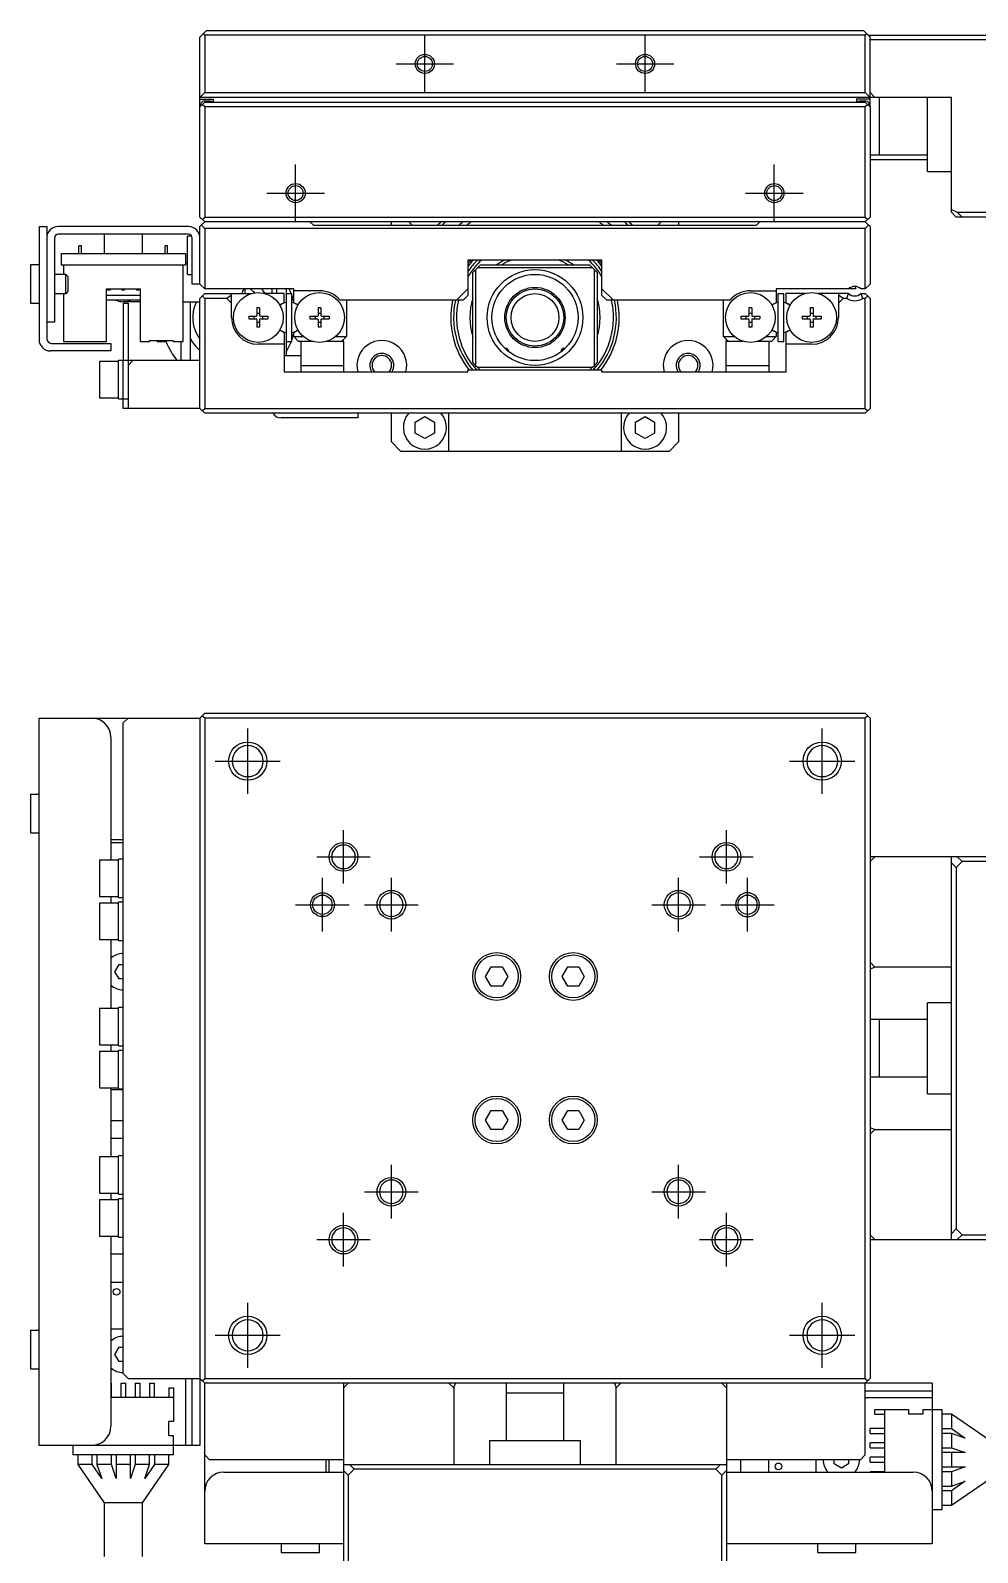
# Model space of a CAD drawing. Extents: x 0 to 718, y -8 to 403.
# Drawn here: x 81.8 to 180.7, y 239.9 to 398.9 of the extents above; entities that cross this region are included whole.
import ezdxf

# ---------------------------------------------------------------- set-up
doc = ezdxf.new("R2010")
doc.units = 0
doc.header["$LTSCALE"] = 0.5
doc.linetypes.add('CENTER', pattern=[50.8, 31.75, -6.35, 6.35, -6.35])
for name, color, linetype in [('MSM_CENTER', 1, 'CENTER'), ('MSM_CONTINUOUS', 7, 'CONTINUOUS'), ('MSM_NARROW', 5, 'CONTINUOUS')]:
    doc.layers.add(name, color=color, linetype=linetype)

msp = doc.modelspace()

# ---------------------------------------------------------------- linework, layer by layer
at = {"layer": 'MSM_CENTER'}
for p, q in [((122.95, 392.43), (122.95, 398.43)), ((145.95, 392.43), (145.95, 398.43)), ((119.95, 395.43), (125.95, 395.43)), ((142.95, 395.43), (148.95, 395.43)), ((109.45, 378.93), (109.45, 384.93)), ((159.45, 378.93), (159.45, 384.93)), ((106.45, 381.93), (112.45, 381.93)), ((156.45, 381.93), (162.45, 381.93)), ((104.45, 319.17), (104.45, 325.97)), ((164.45, 319.17), (164.45, 325.97)), ((101.05, 322.57), (107.85, 322.57)), ((161.05, 322.57), (167.85, 322.57)), ((114.45, 309.77), (114.45, 315.37)), ((154.45, 309.77), (154.45, 315.37)), ((111.65, 312.57), (117.25, 312.57)), ((151.65, 312.57), (157.25, 312.57)), ((112.25, 304.77), (112.25, 310.37)), ((119.45, 304.77), (119.45, 310.37)), ((149.45, 304.77), (149.45, 310.37)), ((156.65, 304.77), (156.65, 310.37)), ((109.45, 307.57), (115.05, 307.57)), ((116.65, 307.57), (122.25, 307.57)), ((146.65, 307.57), (152.25, 307.57)), ((153.85, 307.57), (159.45, 307.57)), ((119.45, 274.77), (119.45, 280.37)), ((149.45, 274.77), (149.45, 280.37)), ((116.65, 277.57), (122.25, 277.57)), ((146.65, 277.57), (152.25, 277.57)), ((114.45, 269.77), (114.45, 275.37)), ((154.45, 269.77), (154.45, 275.37)), ((111.65, 272.57), (117.25, 272.57)), ((151.65, 272.57), (157.25, 272.57)), ((104.45, 259.17), (104.45, 265.97)), ((164.45, 259.17), (164.45, 265.97)), ((101.05, 262.57), (107.85, 262.57)), ((161.05, 262.57), (167.85, 262.57))]:
    msp.add_line(p, q, dxfattribs=at)
at = {"layer": 'MSM_CONTINUOUS'}
for p, q in [((100.15, 398.93), (99.45, 398.23)), ((99.45, 379.43), (99.45, 398.23)), ((99.95, 398.43), (99.8, 398.58)), ((99.95, 398.43), (99.95, 392.43)), ((168.95, 398.43), (99.95, 398.43)), ((100.15, 398.93), (168.75, 398.93)), ((169.45, 398.23), (168.75, 398.93)), ((169.1, 398.58), (168.95, 398.43)), ((168.95, 392.43), (168.95, 398.43)), ((169.25, 398.43), (191.45, 398.43)), ((169.45, 390.93), (169.45, 398.43)), ((191.45, 397.93), (169.45, 397.93)), ((99.45, 391.93), (99.95, 392.43)), ((177.95, 391.93), (99.45, 391.93)), ((99.45, 391.73), (100.85, 391.73)), ((99.95, 391.43), (99.45, 390.93)), ((100.55, 391.53), (99.85, 391.53)), ((99.95, 392.43), (168.95, 392.43)), ((99.95, 391.43), (168.95, 391.43)), ((100.85, 391.73), (100.85, 391.43)), ((168.05, 391.73), (168.05, 391.43)), ((169.45, 391.73), (168.05, 391.73)), ((169.05, 391.53), (168.35, 391.53)), ((168.95, 392.43), (169.45, 391.93)), ((169.45, 390.93), (168.95, 391.43)), ((169.95, 391.93), (169.45, 392.43)), ((170.45, 385.93), (170.45, 391.93)), ((175.45, 384.18), (175.45, 391.93)), ((177.95, 379.93), (177.95, 391.93)), ((99.55, 391.03), (99.55, 391.23)), ((99.95, 390.93), (99.7, 391.18)), ((168.95, 390.93), (99.95, 390.93)), ((99.95, 390.93), (99.95, 379.43)), ((169.2, 391.18), (168.95, 390.93)), ((168.95, 379.43), (168.95, 390.93)), ((169.35, 391.23), (169.35, 391.03)), ((169.45, 390.93), (169.45, 379.43)), ((169.45, 385.93), (175.45, 385.93)), ((169.45, 385.43), (175.45, 385.43)), ((175.45, 384.18), (177.95, 384.18)), ((177.95, 380.23), (178.56, 379.93)), ((99.45, 379.43), (99.95, 378.93)), ((99.95, 378.93), (99.45, 378.43)), ((99.95, 378.23), (99.6, 378.58)), ((99.7, 379.18), (99.95, 379.43)), ((99.95, 379.43), (168.95, 379.43)), ((168.95, 378.93), (99.95, 378.93)), ((110.95, 378.93), (111.3, 378.58)), ((111.3, 378.58), (157.6, 378.58)), ((119.45, 378.58), (119.45, 378.93)), ((149.45, 378.93), (149.45, 378.58)), ((157.6, 378.58), (157.95, 378.93)), ((168.95, 379.43), (169.2, 379.18)), ((168.95, 378.93), (169.45, 379.43)), ((168.95, 378.93), (169.3, 378.58)), ((169.3, 378.58), (168.95, 378.23)), ((169.45, 378.43), (169.3, 378.58)), ((178.45, 379.43), (177.95, 379.93)), ((191.45, 379.43), (178.45, 379.43)), ((178.56, 379.93), (191.45, 379.93)), ((178.56, 379.93), (179.06, 379.43)), ((82.65, 378.43), (82.65, 366.63)), ((82.65, 378.43), (83.45, 378.43)), ((83.45, 378.43), (83.45, 366.73)), ((84.25, 377.23), (84.25, 368.43)), ((98.25, 378.43), (84.65, 378.43)), ((98.25, 377.63), (84.65, 377.63)), ((89.45, 377.63), (89.45, 375.63)), ((93.45, 375.63), (93.45, 377.63)), ((98.15, 373.43), (98.15, 377.43)), ((98.6, 377.43), (98.15, 377.43)), ((98.65, 372.43), (98.65, 377.23)), ((99.45, 372.43), (99.45, 378.43)), ((99.95, 378.23), (99.95, 371.93)), ((168.95, 378.23), (99.95, 378.23)), ((168.95, 371.93), (168.95, 378.23)), ((169.45, 378.43), (169.45, 372.43)), ((84.95, 375.63), (84.95, 374.43)), ((84.95, 375.63), (97.95, 375.63)), ((86.82, 375.63), (86.82, 376.43)), ((87.07, 376.43), (86.82, 376.43)), ((87.07, 375.63), (87.07, 376.43)), ((95.82, 375.63), (95.82, 376.43)), ((96.07, 376.43), (95.82, 376.43)), ((96.07, 375.63), (96.07, 376.43)), ((97.95, 375.63), (97.95, 374.43)), ((81.75, 374.43), (81.75, 370.43)), ((82.65, 374.43), (81.75, 374.43)), ((84.95, 374.43), (97.95, 374.43)), ((85.2, 374.43), (85.2, 373.43)), ((97.7, 366.43), (97.7, 374.43)), ((98.15, 374.58), (97.95, 374.58)), ((141.45, 374.93), (127.45, 374.93)), ((127.45, 374.93), (127.45, 371.23)), ((127.95, 373.63), (128.75, 374.43)), ((128.25, 373.93), (128.25, 363.93)), ((140.45, 374.13), (128.45, 374.13)), ((128.75, 374.43), (140.15, 374.43)), ((140.15, 374.43), (140.95, 373.63)), ((140.65, 363.93), (140.65, 373.93)), ((141.45, 371.23), (141.45, 374.93)), ((85.45, 373.43), (84.25, 373.43)), ((85.45, 371.43), (85.45, 373.43)), ((85.65, 373.23), (85.45, 373.43)), ((85.65, 373.23), (85.65, 371.63)), ((98.15, 373.43), (98.65, 373.43)), ((99.45, 372.43), (98.65, 372.43)), ((99.45, 372.43), (99.95, 371.93)), ((127.95, 364.23), (127.95, 373.63)), ((140.95, 373.63), (140.95, 364.23)), ((168.95, 371.93), (169.45, 372.43)), ((84.25, 371.43), (85.45, 371.43)), ((85.2, 371.43), (85.2, 366.43)), ((85.45, 371.43), (85.65, 371.63)), ((89.7, 371.93), (93.2, 371.93)), ((89.7, 366.43), (89.7, 371.93)), ((93.2, 371.23), (89.7, 371.23)), ((93.2, 370.73), (89.7, 370.73)), ((93.2, 371.93), (93.2, 366.43)), ((99.95, 371.43), (99.45, 370.93)), ((99.45, 359.43), (99.45, 370.93)), ((99.95, 370.93), (99.7, 371.18)), ((109.25, 371.93), (99.95, 371.93)), ((99.95, 371.43), (104.84, 371.43)), ((102.25, 370.93), (99.95, 370.93)), ((99.95, 370.93), (99.95, 359.43)), ((102.75, 371.28), (102.25, 370.93)), ((102.25, 370.93), (102.75, 370.43)), ((102.75, 368.93), (102.75, 371.43)), ((104.17, 371.43), (104.17, 371.93)), ((108.25, 371.43), (106.26, 371.43)), ((106.95, 371.93), (106.95, 371.43)), ((107.45, 371.93), (107.45, 371.43)), ((108.25, 370.48), (108.25, 371.43)), ((108.45, 371.93), (108.45, 364.93)), ((108.45, 371.43), (109.05, 371.43)), ((109.05, 366.43), (109.05, 371.43)), ((109.25, 370.48), (109.25, 371.93)), ((111.95, 371.73), (109.25, 371.73)), ((126.95, 370.73), (114.09, 370.73)), ((114.75, 370.73), (114.75, 366.93)), ((126.24, 370.73), (127.45, 371.93)), ((127.45, 371.23), (126.95, 370.73)), ((141.45, 371.93), (142.66, 370.73)), ((141.95, 370.73), (141.45, 371.23)), ((154.8, 370.73), (141.95, 370.73)), ((154.15, 366.93), (154.15, 370.73)), ((156.95, 371.73), (159.65, 371.73)), ((167.95, 371.93), (159.65, 371.93)), ((159.65, 371.93), (159.65, 370.48)), ((159.85, 366.43), (159.85, 371.43)), ((159.85, 371.43), (160.45, 371.43)), ((160.45, 366.43), (160.45, 371.43)), ((160.65, 371.43), (160.65, 370.48)), ((162.64, 371.43), (160.65, 371.43)), ((167.19, 371.43), (164.06, 371.43)), ((166.15, 371.43), (166.15, 368.93)), ((166.65, 370.93), (166.15, 371.28)), ((166.15, 370.43), (166.65, 370.93)), ((167.02, 370.93), (166.65, 370.93)), ((167.02, 370.93), (167.19, 371.43)), ((167.95, 371.93), (167.95, 372.17)), ((168.95, 371.93), (168.51, 371.93)), ((168.68, 370.93), (168.51, 371.43)), ((168.51, 371.43), (168.95, 371.43)), ((168.95, 370.93), (168.68, 370.93)), ((168.95, 371.43), (169.45, 370.93)), ((169.2, 371.18), (168.95, 370.93)), ((168.95, 359.43), (168.95, 370.93)), ((169.45, 370.93), (169.45, 359.43)), ((81.75, 370.43), (82.65, 370.43)), ((93.2, 370.58), (91.45, 370.58)), ((91.45, 370.43), (91.95, 370.43)), ((91.45, 370.43), (91.45, 364.43)), ((91.95, 370.43), (91.95, 359.43)), ((97.7, 370.58), (99.45, 370.58)), ((98.45, 370.58), (98.45, 364.43)), ((104.55, 369.07), (104.55, 368.78)), ((104.55, 369.07), (105.34, 369.07)), ((105.08, 369.07), (105.08, 368.78)), ((105.69, 369.93), (105.4, 369.93)), ((105.4, 369.93), (105.4, 369.13)), ((105.4, 369.4), (105.69, 369.4)), ((105.69, 369.93), (105.69, 369.13)), ((105.75, 369.07), (106.55, 369.07)), ((106.02, 368.78), (106.02, 369.07)), ((106.55, 369.07), (106.55, 368.78)), ((108.25, 370.48), (107.99, 370.33)), ((109.25, 370.48), (109.47, 370.35)), ((110.95, 369.07), (110.95, 368.78)), ((110.95, 369.07), (111.74, 369.07)), ((111.48, 369.07), (111.48, 368.78)), ((112.09, 369.93), (111.8, 369.93)), ((111.8, 369.93), (111.8, 369.13)), ((111.8, 369.4), (112.09, 369.4)), ((112.09, 369.93), (112.09, 369.13)), ((112.15, 369.07), (112.95, 369.07)), ((112.42, 368.78), (112.42, 369.07)), ((112.95, 369.07), (112.95, 368.78)), ((155.95, 369.07), (155.95, 368.78)), ((155.95, 369.07), (156.74, 369.07)), ((156.48, 369.07), (156.48, 368.78)), ((157.09, 369.93), (156.8, 369.93)), ((156.8, 369.93), (156.8, 369.13)), ((156.8, 369.4), (157.09, 369.4)), ((157.09, 369.93), (157.09, 369.13)), ((157.15, 369.07), (157.95, 369.07)), ((157.42, 368.78), (157.42, 369.07)), ((157.95, 369.07), (157.95, 368.78)), ((159.65, 370.48), (159.43, 370.35)), ((160.65, 370.48), (160.91, 370.33)), ((162.35, 369.07), (162.35, 368.78)), ((162.35, 369.07), (163.14, 369.07)), ((162.88, 369.07), (162.88, 368.78)), ((163.49, 369.93), (163.2, 369.93)), ((163.2, 369.93), (163.2, 369.13)), ((163.2, 369.4), (163.49, 369.4)), ((163.49, 369.93), (163.49, 369.13)), ((163.55, 369.07), (164.35, 369.07)), ((163.82, 368.78), (163.82, 369.07)), ((164.35, 369.07), (164.35, 368.78)), ((84.25, 368.43), (83.45, 368.43)), ((104.55, 368.78), (105.34, 368.78)), ((105.4, 368.72), (105.4, 367.93)), ((105.4, 368.46), (105.69, 368.46)), ((105.69, 367.93), (105.4, 367.93)), ((105.69, 368.72), (105.69, 367.93)), ((105.75, 368.78), (106.55, 368.78)), ((107.99, 367.53), (108.25, 367.38)), ((109.25, 367.38), (109.47, 367.51)), ((110.95, 368.78), (111.74, 368.78)), ((111.8, 368.72), (111.8, 367.93)), ((111.8, 368.46), (112.09, 368.46)), ((112.09, 367.93), (111.8, 367.93)), ((112.09, 368.72), (112.09, 367.93)), ((112.15, 368.78), (112.95, 368.78)), ((155.95, 368.78), (156.74, 368.78)), ((156.8, 368.72), (156.8, 367.93)), ((156.8, 368.46), (157.09, 368.46)), ((157.09, 367.93), (156.8, 367.93)), ((157.09, 368.72), (157.09, 367.93)), ((157.15, 368.78), (157.95, 368.78)), ((159.65, 367.38), (159.43, 367.51)), ((160.91, 367.53), (160.65, 367.38)), ((162.35, 368.78), (163.14, 368.78)), ((163.2, 368.72), (163.2, 367.93)), ((163.2, 368.46), (163.49, 368.46)), ((163.49, 367.93), (163.2, 367.93)), ((163.49, 368.72), (163.49, 367.93)), ((163.55, 368.78), (164.35, 368.78)), ((83.95, 366.23), (90.15, 366.23)), ((85.2, 366.43), (89.7, 366.43)), ((90.15, 366.23), (90.15, 365.43)), ((93.2, 366.43), (94.2, 366.43)), ((94.2, 366.53), (96.7, 366.53)), ((94.2, 366.43), (94.2, 366.53)), ((95, 366.53), (95, 366.43)), ((95, 366.43), (95.9, 366.43)), ((95.37, 366.53), (95.37, 366.43)), ((95.52, 366.53), (95.52, 366.43)), ((95.9, 366.53), (95.9, 366.43)), ((96.7, 366.43), (96.7, 366.53)), ((96.7, 366.43), (97.7, 366.43)), ((97.45, 366.43), (97.45, 364.43)), ((108.25, 366.13), (105.55, 366.13)), ((108.25, 367.38), (108.25, 363.23)), ((108.45, 366.43), (109.05, 366.43)), ((109.25, 366.93), (109.25, 367.38)), ((109.25, 366.93), (110.29, 366.93)), ((109.25, 366.93), (109.75, 366.43)), ((111.24, 366.43), (109.75, 366.43)), ((110, 366.43), (110, 363.23)), ((114.5, 366.43), (112.66, 366.43)), ((113.61, 366.93), (114.75, 366.93)), ((114.25, 366.43), (114.75, 366.93)), ((114.45, 366.43), (114.45, 366.63)), ((114.5, 363.23), (114.5, 366.43)), ((154.15, 366.93), (155.29, 366.93)), ((154.15, 366.93), (154.65, 366.43)), ((156.24, 366.43), (154.4, 366.43)), ((154.4, 366.43), (154.4, 363.23)), ((154.45, 366.43), (154.45, 366.63)), ((159.15, 366.43), (157.66, 366.43)), ((158.61, 366.93), (159.65, 366.93)), ((158.9, 363.23), (158.9, 366.43)), ((159.15, 366.43), (159.65, 366.93)), ((159.65, 367.38), (159.65, 366.93)), ((159.85, 366.43), (160.45, 366.43)), ((160.65, 367.38), (160.65, 363.23)), ((163.35, 366.13), (160.65, 366.13)), ((90.15, 365.43), (83.85, 365.43)), ((88.95, 364.33), (88.95, 360.53)), ((90.95, 364.33), (88.95, 364.33)), ((90.95, 360.43), (90.95, 364.43)), ((99.45, 364.43), (90.95, 364.43)), ((91.45, 360.43), (91.45, 364.43)), ((91.95, 363.93), (92.45, 364.43)), ((110, 364.93), (108.25, 364.93)), ((131.29, 365.73), (131.47, 365.73)), ((131.7, 365.5), (131.47, 365.73)), ((131.7, 365.5), (131.53, 365.5)), ((131.7, 365.37), (131.7, 365.5)), ((131.7, 365.37), (131.7, 365.37)), ((137.42, 365.73), (137.2, 365.5)), ((137.37, 365.5), (137.2, 365.5)), ((137.2, 365.5), (137.2, 365.37)), ((137.2, 365.37), (137.2, 365.37)), ((137.42, 365.73), (137.61, 365.73)), ((127.45, 363.23), (108.25, 363.23)), ((110, 363.93), (114.5, 363.93)), ((127.45, 363.23), (127.45, 363.43)), ((141.45, 363.43), (127.45, 363.43)), ((128.25, 363.93), (127.95, 364.23)), ((128.25, 363.93), (128.45, 363.73)), ((128.45, 363.73), (140.45, 363.73)), ((128.75, 363.43), (128.45, 363.73)), ((140.45, 363.73), (140.15, 363.43)), ((140.45, 363.73), (140.65, 363.93)), ((140.95, 364.23), (140.65, 363.93)), ((141.45, 363.23), (141.45, 363.43)), ((160.65, 363.23), (141.45, 363.23)), ((154.4, 363.93), (158.9, 363.93)), ((88.95, 360.53), (90.95, 360.53)), ((90.95, 360.43), (91.95, 360.43)), ((91.45, 359.43), (91.45, 360.43)), ((99.45, 359.43), (91.45, 359.43)), ((99.45, 359.43), (99.95, 358.93)), ((99.7, 359.18), (99.95, 359.43)), ((99.95, 359.43), (168.95, 359.43)), ((168.95, 358.93), (99.95, 358.93)), ((115.95, 358.43), (107.95, 358.43)), ((115.95, 358.93), (115.95, 358.43)), ((119.45, 355.93), (119.45, 358.93)), ((121.95, 358.01), (122.95, 358.58)), ((121.95, 356.85), (121.95, 358.01)), ((122.95, 358.58), (123.95, 358.01)), ((123.95, 358.01), (123.95, 356.85)), ((125.45, 354.93), (125.45, 358.93)), ((143.45, 358.93), (143.45, 354.93)), ((144.95, 358.01), (145.95, 358.58)), ((144.95, 356.85), (144.95, 358.01)), ((145.95, 358.58), (146.95, 358.01)), ((146.95, 358.01), (146.95, 356.85)), ((149.45, 358.93), (149.45, 355.93)), ((169.45, 359.43), (168.95, 358.93)), ((168.95, 359.43), (169.2, 359.18)), ((122.95, 356.27), (121.95, 356.85)), ((123.95, 356.85), (122.95, 356.27)), ((145.95, 356.27), (144.95, 356.85)), ((146.95, 356.85), (145.95, 356.27)), ((119.45, 355.93), (120.45, 354.93)), ((125.45, 354.93), (120.45, 354.93)), ((143.45, 354.93), (125.45, 354.93)), ((148.45, 354.93), (143.45, 354.93)), ((148.45, 354.93), (149.45, 355.93)), ((82.65, 251.07), (82.65, 327.07)), ((82.65, 327.07), (99.45, 327.07)), ((91.95, 327.07), (91.45, 326.57)), ((91.45, 258.57), (91.45, 326.57)), ((99.45, 327.07), (99.95, 327.57)), ((99.45, 327.07), (99.45, 251.07)), ((99.95, 327.07), (99.7, 327.32)), ((99.95, 327.57), (168.95, 327.57)), ((99.95, 327.07), (99.95, 258.07)), ((168.95, 327.07), (99.95, 327.07)), ((168.95, 327.57), (169.45, 327.07)), ((169.2, 327.32), (168.95, 327.07)), ((168.95, 258.07), (168.95, 327.07)), ((169.45, 327.07), (169.45, 258.07)), ((90.15, 325.07), (90.15, 312.22)), ((81.75, 319.07), (81.75, 315.07)), ((82.65, 319.07), (81.75, 319.07)), ((81.75, 315.07), (82.65, 315.07)), ((90.15, 314.37), (91.45, 314.37)), ((90.15, 314.07), (91.45, 314.07)), ((88.95, 312.22), (88.95, 308.42)), ((90.95, 312.22), (88.95, 312.22)), ((90.95, 308.32), (90.95, 312.32)), ((91.45, 312.32), (90.95, 312.32)), ((169.45, 312.07), (169.95, 312.57)), ((212.95, 312.57), (169.45, 312.57)), ((177.95, 272.57), (177.95, 312.57)), ((178.45, 311.45), (177.95, 311.95)), ((179.06, 312.07), (178.45, 311.45)), ((178.56, 312.57), (179.06, 312.07)), ((191.45, 312.07), (179.06, 312.07)), ((178.45, 311.45), (178.45, 273.68)), ((88.95, 308.42), (90.95, 308.42)), ((88.95, 307.72), (88.95, 303.92)), ((90.95, 307.72), (88.95, 307.72)), ((90.15, 308.42), (90.15, 307.72)), ((90.95, 308.32), (91.45, 308.32)), ((90.95, 303.82), (90.95, 307.82)), ((91.45, 307.82), (90.95, 307.82)), ((88.95, 303.92), (90.95, 303.92)), ((90.15, 303.92), (90.15, 296.72)), ((90.95, 303.82), (91.45, 303.82)), ((90.58, 300.57), (91.02, 301.32)), ((91.02, 301.32), (91.45, 301.32)), ((129.29, 300.07), (129.87, 301.07)), ((129.87, 301.07), (131.03, 301.07)), ((131.03, 301.07), (131.6, 300.07)), ((137.29, 300.07), (137.87, 301.07)), ((137.87, 301.07), (139.03, 301.07)), ((139.03, 301.07), (139.6, 300.07)), ((169.95, 301.05), (169.45, 301.55)), ((169.45, 300.87), (169.95, 301.05)), ((177.95, 301.05), (169.95, 301.05)), ((91.02, 299.82), (90.58, 300.57)), ((91.45, 299.82), (91.02, 299.82)), ((129.87, 299.07), (129.29, 300.07)), ((131.03, 299.07), (129.87, 299.07)), ((131.6, 300.07), (131.03, 299.07)), ((137.87, 299.07), (137.29, 300.07)), ((139.03, 299.07), (137.87, 299.07)), ((139.6, 300.07), (139.03, 299.07)), ((88.95, 296.72), (88.95, 292.92)), ((90.95, 296.72), (88.95, 296.72)), ((90.95, 292.82), (90.95, 296.82)), ((91.45, 296.82), (90.95, 296.82)), ((175.45, 287.82), (175.45, 297.32)), ((177.95, 297.32), (175.45, 297.32)), ((175.45, 295.57), (169.45, 295.57)), ((170.45, 289.57), (170.45, 295.57)), ((88.95, 292.92), (90.95, 292.92)), ((90.15, 292.92), (90.15, 292.22)), ((90.95, 292.82), (91.45, 292.82)), ((88.95, 292.22), (88.95, 288.42)), ((90.95, 292.22), (88.95, 292.22)), ((90.95, 288.32), (90.95, 292.32)), ((91.45, 292.32), (90.95, 292.32)), ((169.45, 289.57), (175.45, 289.57)), ((88.95, 288.42), (90.95, 288.42)), ((90.15, 288.42), (90.15, 281.22)), ((91.45, 288.23), (90.15, 288.23)), ((90.95, 288.32), (91.45, 288.32)), ((175.45, 287.82), (177.95, 287.82)), ((90.15, 285.03), (91.45, 285.03)), ((129.29, 285.07), (129.87, 286.07)), ((129.87, 284.07), (129.29, 285.07)), ((129.87, 286.07), (131.03, 286.07)), ((131.03, 286.07), (131.6, 285.07)), ((131.6, 285.07), (131.03, 284.07)), ((137.29, 285.07), (137.87, 286.07)), ((137.87, 284.07), (137.29, 285.07)), ((137.87, 286.07), (139.03, 286.07)), ((139.03, 286.07), (139.6, 285.07)), ((139.6, 285.07), (139.03, 284.07)), ((91.45, 283.15), (90.15, 283.15)), ((131.03, 284.07), (129.87, 284.07)), ((139.03, 284.07), (137.87, 284.07)), ((169.95, 284.08), (169.45, 284.26)), ((169.45, 283.58), (169.95, 284.08)), ((169.95, 284.08), (177.95, 284.08)), ((88.95, 281.22), (88.95, 277.42)), ((90.95, 281.22), (88.95, 281.22)), ((90.95, 277.32), (90.95, 281.32)), ((91.45, 281.32), (90.95, 281.32)), ((88.95, 277.42), (90.95, 277.42)), ((90.15, 277.42), (90.15, 276.72)), ((90.95, 277.32), (91.45, 277.32)), ((90.95, 272.82), (90.95, 276.82)), ((91.45, 276.82), (90.95, 276.82)), ((88.95, 276.72), (88.95, 272.92)), ((90.95, 276.72), (88.95, 276.72)), ((177.95, 273.18), (178.45, 273.68)), ((178.45, 273.68), (179.06, 273.07)), ((88.95, 272.92), (90.95, 272.92)), ((90.15, 272.92), (90.15, 253.07)), ((90.95, 272.82), (91.45, 272.82)), ((169.95, 272.57), (169.45, 273.07)), ((169.45, 272.57), (206.95, 272.57)), ((179.06, 273.07), (178.56, 272.57)), ((179.06, 273.07), (191.45, 273.07)), ((90.15, 271.07), (91.45, 271.07)), ((90.15, 268.12), (91.45, 268.12)), ((81.75, 263.07), (81.75, 259.07)), ((82.65, 263.07), (81.75, 263.07)), ((91.45, 263.22), (90.15, 263.22)), ((90.58, 260.57), (91.02, 261.32)), ((91.02, 261.32), (91.45, 261.32)), ((91.02, 259.82), (90.58, 260.57)), ((91.45, 259.82), (91.02, 259.82)), ((81.75, 259.07), (82.65, 259.07)), ((91.45, 258.57), (91.95, 258.07)), ((91.95, 258.07), (99.45, 258.07)), ((97.95, 258.07), (97.95, 251.07)), ((98.65, 251.07), (98.65, 258.07)), ((99.95, 257.57), (99.45, 258.07)), ((99.7, 257.82), (99.95, 258.07)), ((99.95, 258.07), (168.95, 258.07)), ((168.95, 258.07), (169.2, 257.82)), ((169.45, 258.07), (168.95, 257.57)), ((90.15, 257.57), (90.2, 257.57)), ((90.2, 256.07), (90.2, 257.57)), ((91.2, 257.57), (91.7, 257.57)), ((91.2, 257.57), (91.2, 256.07)), ((91.7, 256.07), (91.7, 257.57)), ((92.7, 257.57), (93.2, 257.57)), ((92.7, 257.57), (92.7, 256.07)), ((93.2, 256.07), (93.2, 257.57)), ((94.2, 257.57), (94.7, 257.57)), ((94.2, 257.57), (94.2, 256.07)), ((94.7, 256.07), (94.7, 257.57)), ((96.2, 257.07), (96.7, 257.07)), ((96.2, 257.07), (96.2, 256.07)), ((96.7, 257.07), (96.7, 253.57)), ((175.95, 257.57), (99.95, 257.57)), ((99.95, 240.77), (99.95, 257.57)), ((114.45, 257.57), (114.45, 220.07)), ((114.45, 257.07), (114.95, 257.57)), ((125.46, 257.57), (125.96, 257.07)), ((125.96, 257.07), (126.14, 257.57)), ((125.96, 257.07), (125.96, 249.07)), ((131.45, 257.57), (131.45, 251.57)), ((131.45, 256.57), (137.45, 256.57)), ((137.45, 251.57), (137.45, 257.57)), ((142.75, 257.57), (142.93, 257.07)), ((142.93, 257.07), (143.43, 257.57)), ((142.93, 249.07), (142.93, 257.07)), ((153.95, 257.57), (154.45, 257.07)), ((154.45, 257.57), (154.45, 214.07)), ((168.95, 250.07), (168.95, 257.57)), ((168.95, 256.77), (175.95, 256.77)), ((175.95, 257.57), (175.95, 240.77)), ((96.7, 256.07), (90.15, 256.07)), ((168.95, 256.07), (175.95, 256.07)), ((169.95, 254.32), (169.95, 254.82)), ((169.95, 254.82), (173.45, 254.82)), ((170.95, 254.82), (170.95, 248.27)), ((173.45, 254.82), (173.45, 254.32)), ((174.95, 254.82), (174.95, 254.32)), ((174.95, 254.82), (176.95, 254.82)), ((176.95, 254.82), (176.95, 244.32)), ((96.7, 253.57), (96.2, 253.57)), ((96.2, 252.07), (96.2, 253.57)), ((169.95, 254.32), (170.95, 254.32)), ((174.95, 254.32), (173.45, 254.32)), ((177.95, 254.32), (176.95, 254.32)), ((177.95, 254.32), (177.95, 252.82)), ((181.95, 251.57), (177.95, 254.32)), ((96.7, 252.07), (96.2, 252.07)), ((96.7, 250.07), (96.7, 252.07)), ((129.7, 251.57), (139.2, 251.57)), ((129.7, 251.57), (129.7, 249.07)), ((139.2, 249.07), (139.2, 251.57)), ((169.45, 252.32), (169.45, 252.82)), ((170.95, 252.82), (169.45, 252.82)), ((169.45, 252.32), (170.95, 252.32)), ((169.45, 250.82), (169.45, 251.32)), ((170.95, 251.32), (169.45, 251.32)), ((176.95, 252.82), (177.95, 252.82)), ((177.95, 252.32), (176.95, 252.32)), ((177.95, 252.82), (179.4, 251.82)), ((177.95, 252.32), (177.95, 250.82)), ((179.4, 251.82), (177.95, 252.32)), ((99.45, 251.07), (82.65, 251.07)), ((86.2, 250.07), (86.2, 251.07)), ((96.7, 250.07), (86.2, 250.07)), ((86.7, 250.07), (86.7, 249.07)), ((88.2, 249.07), (88.2, 250.07)), ((88.7, 250.07), (88.7, 249.07)), ((90.2, 249.07), (90.2, 250.07)), ((90.7, 250.07), (90.7, 247.61)), ((92.2, 247.61), (92.2, 250.07)), ((92.7, 250.07), (92.7, 249.07)), ((94.2, 249.07), (94.2, 250.07)), ((94.7, 250.07), (94.7, 249.07)), ((96.2, 249.07), (96.2, 250.07)), ((99.95, 250.07), (100.45, 249.57)), ((168.45, 249.57), (168.95, 250.07)), ((169.45, 250.82), (170.95, 250.82)), ((169.45, 249.32), (169.45, 249.82)), ((170.95, 249.82), (169.45, 249.82)), ((176.95, 250.82), (177.95, 250.82)), ((179.4, 250.32), (176.95, 250.32)), ((177.95, 250.82), (179.4, 250.32)), ((177.95, 250.32), (177.95, 248.82)), ((88.2, 249.07), (86.7, 249.07)), ((86.7, 249.07), (89.45, 245.07)), ((89.2, 247.61), (88.2, 249.07)), ((90.2, 249.07), (88.7, 249.07)), ((88.7, 249.07), (89.2, 247.61)), ((90.7, 247.61), (90.2, 249.07)), ((92.2, 249.07), (90.7, 249.07)), ((92.7, 249.07), (92.2, 247.61)), ((94.2, 249.07), (92.7, 249.07)), ((93.45, 245.07), (96.2, 249.07)), ((94.7, 249.07), (93.7, 247.61)), ((93.7, 247.61), (94.2, 249.07)), ((96.2, 249.07), (94.7, 249.07)), ((114.45, 249.57), (100.45, 249.57)), ((101.95, 248.27), (114.45, 248.27)), ((112.65, 248.27), (112.65, 249.57)), ((112.95, 248.27), (112.95, 249.57)), ((114.45, 249.07), (154.45, 249.07)), ((114.95, 247.95), (114.45, 248.45)), ((115.56, 248.57), (114.95, 247.95)), ((115.06, 249.07), (115.56, 248.57)), ((153.34, 248.57), (115.56, 248.57)), ((153.34, 248.57), (153.84, 249.07)), ((153.95, 247.95), (153.34, 248.57)), ((154.45, 248.45), (153.95, 247.95)), ((168.45, 249.57), (154.45, 249.57)), ((154.45, 248.27), (173.95, 248.27)), ((155.95, 248.27), (155.95, 249.57)), ((158.89, 248.27), (158.89, 249.57)), ((163.79, 249.57), (163.79, 248.27)), ((165.7, 249.13), (165.7, 249.57)), ((166.45, 248.7), (165.7, 249.13)), ((167.2, 249.13), (166.45, 248.7)), ((167.2, 249.57), (167.2, 249.13)), ((169.45, 249.32), (170.95, 249.32)), ((169.45, 248.27), (169.45, 248.32)), ((170.95, 248.32), (169.45, 248.32)), ((176.95, 248.82), (179.4, 248.82)), ((177.95, 248.32), (176.95, 248.32)), ((179.4, 248.82), (177.95, 248.32)), ((177.95, 248.32), (177.95, 246.82)), ((114.95, 247.95), (114.95, 235.57)), ((153.95, 235.57), (153.95, 247.95)), ((176.95, 246.82), (177.95, 246.82)), ((177.95, 244.82), (181.95, 247.57)), ((177.95, 246.82), (179.4, 247.32)), ((179.4, 247.32), (177.95, 246.32)), ((93.45, 245.07), (89.45, 245.07)), ((89.45, 245.07), (89.45, 239.47)), ((93.45, 239.47), (93.45, 245.07)), ((177.95, 246.32), (176.95, 246.32)), ((177.95, 246.32), (177.95, 244.82)), ((176.95, 244.32), (175.95, 244.32)), ((176.95, 244.82), (177.95, 244.82)), ((114.45, 240.77), (99.95, 240.77)), ((107.95, 240.77), (107.95, 239.87)), ((111.95, 239.87), (111.95, 240.77)), ((175.95, 240.77), (154.45, 240.77)), ((163.95, 240.77), (163.95, 239.87)), ((167.95, 239.87), (167.95, 240.77)), ((107.95, 239.87), (111.95, 239.87)), ((163.95, 239.87), (167.95, 239.87))]:
    msp.add_line(p, q, dxfattribs=at)
for centre, radius in [((122.95, 395.43), 0.783), ((145.95, 395.43), 0.783), ((109.45, 381.93), 0.783), ((159.45, 381.93), 0.783), ((134.45, 368.93), 5), ((134.45, 368.93), 4.5), ((105.55, 368.93), 2.6), ((111.95, 368.93), 2.6), ((134.45, 368.93), 3.15), ((134.45, 368.93), 3), ((156.95, 368.93), 2.6), ((163.35, 368.93), 2.6), ((112.25, 307.57), 1.01), ((156.65, 307.57), 1.01), ((130.45, 300.07), 2.5), ((130.45, 300.07), 2.25), ((138.45, 300.07), 2.5), ((138.45, 300.07), 2.25), ((130.45, 285.07), 2.5), ((130.45, 285.07), 2.25), ((138.45, 285.07), 2.5), ((138.45, 285.07), 2.25), ((90.75, 267.12), 0.35), ((159.89, 248.87), 0.35)]:
    msp.add_circle(centre, radius, dxfattribs=at)
at = {"layer": 'MSM_CONTINUOUS', "extrusion": (0, 0, -1)}
for centre, radius in [((-104.45, 322.57), 1.62), ((-164.45, 322.57), 1.62), ((-114.45, 312.57), 1.23), ((-154.45, 312.57), 1.23), ((-119.45, 307.57), 1.23), ((-149.45, 307.57), 1.23), ((-119.45, 277.57), 1.23), ((-149.45, 277.57), 1.23), ((-114.45, 272.57), 1.23), ((-154.45, 272.57), 1.23), ((-104.45, 262.57), 1.62), ((-164.45, 262.57), 1.62)]:
    msp.add_circle(centre, radius, dxfattribs=at)
at = {"layer": 'MSM_CONTINUOUS'}
for centre, radius, start, end in [((99.85, 391.23), 0.3, 90, 180), ((100.55, 391.23), 0.3, 41.8103, 90), ((168.35, 391.23), 0.3, 90, 138.1897), ((169.05, 391.23), 0.3, 0, 90), ((122.95, 380.43), 2.25, 221.8103, 235.3079), ((122.95, 380.43), 2.25, 304.6921, 318.1897), ((122.95, 380.43), 2.6, 314.6397, 324.7656), ((134.45, 368.93), 12.5, 126.8699, 129.4662), ((134.45, 368.93), 12, 123.5573, 126.4702), ((134.45, 368.93), 12, 53.5298, 56.4427), ((134.45, 368.93), 12.5, 50.5338, 53.1301), ((145.95, 380.43), 2.6, 215.2344, 225.3603), ((145.95, 380.43), 2.25, 221.8103, 235.3079), ((145.95, 380.43), 2.25, 304.6921, 318.1897), ((84.65, 377.23), 1.2, 90, 180), ((84.65, 377.23), 0.4, 90, 180), ((98.25, 377.23), 1.2, 0, 90), ((98.25, 377.23), 0.4, 0, 90), ((134.45, 368.93), 8.2, 132.9703, 148.6119), ((134.45, 368.93), 9, 138.1897, 141.0576), ((134.45, 368.93), 8.8, 137.0141, 142.6982), ((134.45, 368.93), 8.5, 135.0991, 145.4397), ((134.45, 368.93), 6.8, 118.0725, 126.0189), ((134.45, 368.93), 6.5, 112.6199, 122.2042), ((134.45, 368.93), 6.5, 57.7958, 67.3801), ((134.45, 368.93), 6.8, 53.9811, 61.9275), ((134.45, 368.93), 8.2, 31.3881, 47.0297), ((134.45, 368.93), 8.5, 34.5603, 44.9009), ((134.45, 368.93), 8.8, 37.3018, 42.9859), ((134.45, 368.93), 9, 38.9424, 41.8103), ((89.95, 372.03), 0.25, 203.5782, 336.4218), ((91.45, 372.58), 2, 247.6684, 292.3316), ((91.45, 372.03), 0.25, 203.5782, 336.4218), ((92.95, 372.03), 0.25, 203.5782, 336.4218), ((102.17, 372.58), 2, 324.9004, 341.0344), ((102.45, 368.93), 3.75, 43.3295, 53.1301), ((102.45, 368.93), 4.57, 33.1038, 41.0301), ((102.45, 368.93), 7, 20.9248, 25.3769), ((102.45, 368.93), 7, 13.7291, 19.463), ((111.95, 368.93), 2.8, 40.0052, 90), ((134.45, 368.93), 8.8, 168.1971, 218.6822), ((134.45, 368.93), 8.5, 167.7742, 220.3202), ((134.45, 368.93), 8.2, 167.3196, 222.1236), ((134.45, 368.93), 6.8, 162.9174, 197.0826), ((134.45, 368.93), 8.2, 317.8764, 12.6804), ((134.45, 368.93), 8.5, 319.6798, 12.2258), ((134.45, 368.93), 6.8, 342.9174, 17.0826), ((134.45, 368.93), 8.8, 321.3178, 11.8029), ((156.95, 368.93), 2.8, 90, 139.9948), ((167.85, 372.18), 1.5, 236.4427, 303.5573), ((167.85, 371.18), 1, 48.5904, 131.4096), ((167.85, 372.18), 1, 228.5904, 311.4096), ((102.45, 368.93), 3.75, 153.8961, 216.8699), ((105.34, 369.13), 0.06, 270, 0), ((105.75, 369.13), 0.06, 180, 270), ((108.75, 368.93), 1.59, 100.8931, 126.1972), ((108.86, 368.81), 1.75, 120, 127.006), ((108.75, 368.93), 1.59, 53.8028, 79.1069), ((108.63, 368.81), 1.75, 52.994, 61.3783), ((111.74, 369.13), 0.06, 270, 0), ((112.15, 369.13), 0.06, 180, 270), ((156.74, 369.13), 0.06, 270, 0), ((157.15, 369.13), 0.06, 180, 270), ((160.15, 368.93), 1.59, 100.8931, 126.1972), ((160.26, 368.81), 1.75, 118.6217, 127.006), ((160.15, 368.93), 1.59, 53.8028, 79.1069), ((160.03, 368.81), 1.75, 52.994, 60), ((163.14, 369.13), 0.06, 270, 0), ((163.55, 369.13), 0.06, 180, 270), ((105.55, 368.93), 2.8, 180, 270), ((105.34, 368.72), 0.06, 0, 90), ((105.75, 368.72), 0.06, 90, 180), ((108.86, 369.04), 1.75, 232.994, 240), ((108.75, 368.93), 1.59, 233.8028, 259.1069), ((108.75, 368.93), 1.59, 280.8931, 306.1972), ((108.63, 369.04), 1.75, 298.6217, 307.006), ((111.74, 368.72), 0.06, 0, 90), ((112.15, 368.72), 0.06, 90, 180), ((156.74, 368.72), 0.06, 0, 90), ((157.15, 368.72), 0.06, 90, 180), ((160.26, 369.04), 1.75, 232.994, 241.3783), ((160.15, 368.93), 1.59, 233.8028, 259.1069), ((160.15, 368.93), 1.59, 280.8931, 306.1972), ((160.03, 369.04), 1.75, 300, 307.006), ((163.14, 368.72), 0.06, 0, 90), ((163.35, 368.93), 2.8, 270, 0), ((163.55, 368.72), 0.06, 90, 180), ((83.85, 366.63), 1.2, 180, 270), ((83.95, 366.73), 0.5, 180, 270), ((102.45, 368.93), 7, 200.6561, 220.0052), ((102.45, 368.93), 4.57, 208.9226, 228.9699), ((102.45, 368.93), 7, 328.9973, 339.0752), ((102.45, 368.93), 7, 340.537, 346.2709), ((118.45, 363.93), 2.6, 344.3815, 195.6185), ((150.45, 363.93), 2.6, 344.3815, 195.6185), ((118.45, 363.93), 1.02, 316.9272, 223.0728), ((150.45, 363.93), 1.02, 316.9272, 223.0728), ((107.95, 359.43), 1, 210.0001, 270), ((122.95, 357.43), 2.25, 138.1897, 41.8103), ((145.95, 357.43), 2.25, 138.1897, 41.8103), ((88.15, 325.07), 2, 0, 90), ((91.45, 300.57), 1.9, 90, 133.1736), ((91.45, 300.57), 1.9, 226.8264, 270), ((91.45, 260.57), 1.9, 90, 133.1736), ((91.45, 260.57), 1.9, 226.8264, 270), ((88.15, 253.07), 2, 270, 0), ((101.95, 246.27), 2, 90, 180), ((166.45, 249.57), 1.9, 180, 223.1736), ((166.45, 249.57), 1.9, 316.8264, 0), ((173.95, 246.27), 2, 0, 90)]:
    msp.add_arc(centre, radius, start, end, dxfattribs=at)
at = {"layer": 'MSM_NARROW'}
for p, q in [((131.7, 365.37), (131.7, 365.37)), ((137.2, 365.37), (137.2, 365.37))]:
    msp.add_line(p, q, dxfattribs=at)
for centre, radius in [((122.95, 395.43), 1), ((145.95, 395.43), 1), ((109.45, 381.93), 1), ((159.45, 381.93), 1), ((134.45, 368.93), 2.5), ((104.45, 322.57), 2), ((164.45, 322.57), 2), ((114.45, 312.57), 1.5), ((154.45, 312.57), 1.5), ((112.25, 307.57), 1.25), ((119.45, 307.57), 1.5), ((149.45, 307.57), 1.5), ((119.45, 277.57), 1.5), ((149.45, 277.57), 1.5), ((114.45, 272.57), 1.5), ((154.45, 272.57), 1.5), ((104.45, 262.57), 2), ((164.45, 262.57), 2)]:
    msp.add_circle(centre, radius, dxfattribs=at)
at = {"layer": 'MSM_NARROW', "extrusion": (0, 0, -1)}
msp.add_circle((-156.65, 307.57), 1.25, dxfattribs=at)
at = {"layer": 'MSM_NARROW'}
for centre in [(118.45, 363.93), (150.45, 363.93)]:
    msp.add_arc(centre, 1.25, 325.9442, 214.0558, dxfattribs=at)

doc.saveas('drawing.dxf')
